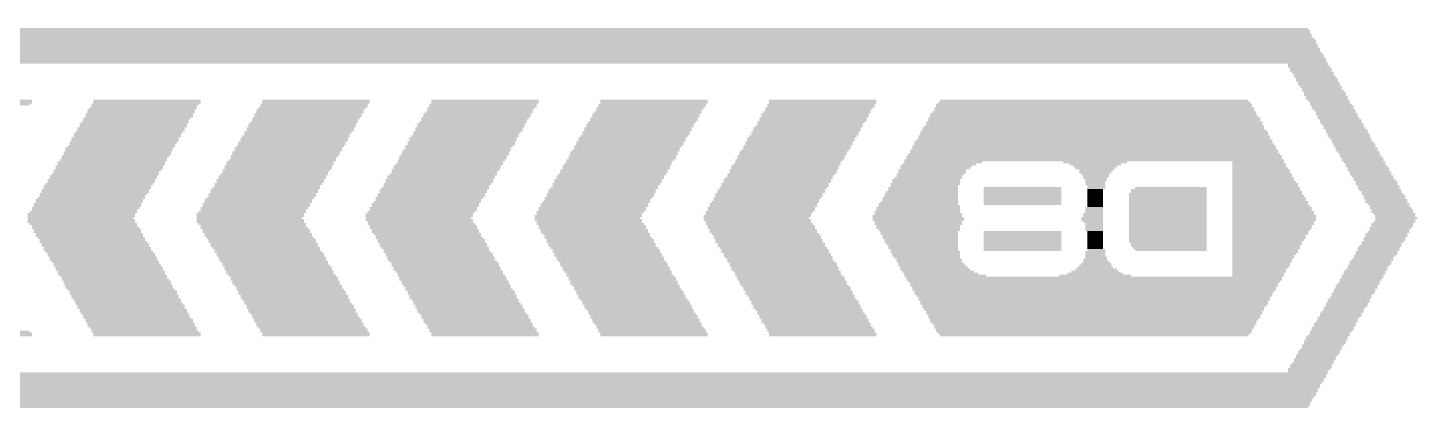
# Model space of a CAD drawing. Extents: x -51 to 50, y -27 to 29.
# Drawn here: x 3.06 to 17.85, y -26.05 to -22 of the extents above; entities that cross this region are included whole.
import ezdxf

# ---------------------------------------------------------------- set-up
doc = ezdxf.new("R2010")
doc.units = 0
doc.layers.add('201', color=6, linetype='CONTINUOUS')

# ---------------------------------------------------------------- blocks, each defined once
blk = doc.blocks.new('RECT')
blk.add_solid([(-0.5, -0.5), (0.5, -0.5), (-0.5, 0.5), (0.5, 0.5)])

msp = doc.modelspace()

# ---------------------------------------------------------------- block references
at = {"layer": '201', "rotation": 180}
for p, xscale, yscale in [((0.0102, -22.0557), 33.401, 0.0211), ((0.0102, -22.0133), 33.3604, 0.0211), ((0.0203, -22.0345), 33.3807, 0.0213), ((0.0102, -22.1615), 33.528, 0.0213), ((0.0203, -22.1827), 33.5483, 0.0211), ((0.0203, -22.1403), 33.5077, 0.0211), ((0.0102, -22.1192), 33.4874, 0.0211), ((0.0102, -22.0768), 33.4416, 0.0211), ((0.0102, -22.098), 33.4416, 0.0213), ((0.0102, -22.3308), 33.7414, 0.0211), ((0.0102, -22.3097), 33.6956, 0.0211), ((0.0203, -22.2885), 33.6753, 0.0213), ((0.0102, -22.2673), 33.655, 0.0211), ((0.0102, -22.225), 33.6144, 0.0213), ((0.0102, -22.2462), 33.6144, 0.0211), ((0.0102, -22.2038), 33.5686, 0.0211), ((0.0102, -22.3732), 33.782, 0.0211), ((0.0102, -22.352), 33.7414, 0.0213), ((16.6891, -22.3943), 0.4242, 0.0211), ((16.7005, -22.4155), 0.447, 0.0213), ((16.7221, -22.4367), 0.4445, 0.0211), ((16.7221, -22.4578), 0.4445, 0.0211), ((16.7424, -22.479), 0.4445, 0.0213), ((16.7627, -22.5213), 0.4445, 0.0211), ((16.7526, -22.5002), 0.4242, 0.0211), ((16.7856, -22.5425), 0.4445, 0.0213), ((16.7856, -22.5637), 0.4445, 0.0211), ((16.8059, -22.5848), 0.4445, 0.0211), ((16.8059, -22.606), 0.4445, 0.0213), ((16.8262, -22.6272), 0.4445, 0.0211), ((2.5298, -22.7753), 1.143, 0.0211), ((4.3282, -22.7753), 1.143, 0.0211), ((6.1265, -22.7753), 1.143, 0.0211), ((7.9273, -22.7753), 1.143, 0.0211), ((9.7257, -22.7753), 1.143, 0.0211), ((11.524, -22.7753), 1.143, 0.0211), ((14.4145, -22.7753), 3.2817, 0.0211), ((16.8377, -22.6483), 0.4216, 0.0211), ((16.8491, -22.6695), 0.4445, 0.0213), ((16.8694, -22.6907), 0.4445, 0.0211), ((16.8694, -22.7118), 0.4445, 0.0211), ((16.8897, -22.733), 0.4445, 0.0213), ((16.8897, -22.7542), 0.4445, 0.0211), ((16.9126, -22.7753), 0.4445, 0.0211), ((2.507, -22.8177), 1.143, 0.0211), ((2.5298, -22.7965), 1.143, 0.0213), ((4.2443, -22.9235), 1.143, 0.0213), ((4.2647, -22.8812), 1.143, 0.0211), ((4.2647, -22.9023), 1.143, 0.0211), ((4.285, -22.86), 1.143, 0.0213), ((4.3078, -22.8177), 1.143, 0.0211), ((4.2964, -22.8388), 1.1201, 0.0211), ((4.3282, -22.7965), 1.143, 0.0213), ((6.0427, -22.9235), 1.143, 0.0213), ((6.063, -22.8812), 1.143, 0.0211), ((6.063, -22.9023), 1.143, 0.0211), ((6.0858, -22.86), 1.143, 0.0213), ((6.1062, -22.8177), 1.143, 0.0211), ((6.1062, -22.8388), 1.143, 0.0211), ((6.1265, -22.7965), 1.143, 0.0213), ((7.841, -22.9235), 1.143, 0.0213), ((7.8638, -22.9023), 1.143, 0.0211), ((7.874, -22.8812), 1.1227, 0.0211), ((7.8842, -22.86), 1.143, 0.0213), ((7.9045, -22.8177), 1.143, 0.0211), ((7.9045, -22.8388), 1.143, 0.0211), ((7.9273, -22.7965), 1.143, 0.0213), ((9.6418, -22.9235), 1.143, 0.0213), ((9.6622, -22.9023), 1.143, 0.0211), ((9.6723, -22.8812), 1.1227, 0.0211), ((9.6825, -22.86), 1.143, 0.0213), ((9.7053, -22.8177), 1.143, 0.0211), ((9.7053, -22.8388), 1.143, 0.0211), ((9.7257, -22.7965), 1.143, 0.0213), ((11.4402, -22.9235), 1.143, 0.0213), ((11.4605, -22.9023), 1.143, 0.0211), ((11.4833, -22.86), 1.143, 0.0213), ((11.4719, -22.8812), 1.1201, 0.0211), ((11.5037, -22.8177), 1.143, 0.0211), ((11.5037, -22.8388), 1.143, 0.0211), ((11.524, -22.7965), 1.143, 0.0213), ((14.4031, -22.9235), 3.4722, 0.0213), ((14.4145, -22.9023), 3.4493, 0.0211), ((14.4145, -22.86), 3.4087, 0.0213), ((14.4145, -22.8812), 3.4087, 0.0211), ((14.4132, -22.8177), 3.3655, 0.0211), ((14.4132, -22.8388), 3.3655, 0.0211), ((14.4145, -22.7965), 3.3223, 0.0213), ((16.9228, -22.7965), 0.4242, 0.0213), ((16.9329, -22.8177), 0.4445, 0.0211), ((16.9545, -22.8388), 0.447, 0.0211), ((16.9545, -22.86), 0.447, 0.0213), ((16.9761, -22.8812), 0.4445, 0.0211), ((16.9863, -22.9023), 0.4242, 0.0211), ((16.9964, -22.9235), 0.4445, 0.0213), ((4.158, -23.0717), 1.143, 0.0211), ((4.1808, -23.0293), 1.143, 0.0211), ((4.1808, -23.0505), 1.143, 0.0213), ((4.2012, -23.0082), 1.143, 0.0211), ((4.2113, -22.987), 1.1227, 0.0213), ((4.2215, -22.9658), 1.143, 0.0211), ((4.2443, -22.9447), 1.143, 0.0211), ((5.9588, -23.0717), 1.143, 0.0211), ((5.9792, -23.0293), 1.143, 0.0211), ((5.9792, -23.0505), 1.143, 0.0213), ((5.9995, -23.0082), 1.143, 0.0211), ((6.0223, -22.9658), 1.143, 0.0211), ((6.0109, -22.987), 1.1201, 0.0213), ((6.0427, -22.9447), 1.143, 0.0211), ((7.7572, -23.0717), 1.143, 0.0211), ((7.7775, -23.0293), 1.143, 0.0211), ((7.7775, -23.0505), 1.143, 0.0213), ((7.8003, -23.0082), 1.143, 0.0211), ((7.8207, -22.9658), 1.143, 0.0211), ((7.8105, -22.987), 1.1227, 0.0213), ((7.841, -22.9447), 1.143, 0.0211), ((9.5555, -23.0717), 1.143, 0.0211), ((9.5783, -23.0293), 1.143, 0.0211), ((9.5783, -23.0505), 1.143, 0.0213), ((9.5987, -23.0082), 1.143, 0.0211), ((9.619, -22.9658), 1.143, 0.0211), ((9.619, -22.987), 1.143, 0.0213), ((9.6418, -22.9447), 1.143, 0.0211), ((11.3563, -23.0717), 1.143, 0.0211), ((11.3767, -23.0505), 1.143, 0.0213), ((11.397, -23.0082), 1.143, 0.0211), ((11.3868, -23.0293), 1.1227, 0.0211), ((11.4198, -22.9658), 1.143, 0.0211), ((11.4198, -22.987), 1.143, 0.0213), ((11.4402, -22.9447), 1.143, 0.0211), ((14.4031, -23.0717), 3.6398, 0.0211), ((14.4132, -23.0505), 3.6195, 0.0213), ((14.4145, -23.0082), 3.5763, 0.0211), ((14.4145, -23.0293), 3.5763, 0.0211), ((14.4145, -22.9658), 3.5357, 0.0211), ((14.4145, -22.987), 3.5357, 0.0213), ((14.4132, -22.9447), 3.4925, 0.0211), ((17.0066, -22.9447), 0.4242, 0.0211), ((17.0167, -22.9658), 0.4445, 0.0211), ((17.0396, -22.987), 0.4445, 0.0213), ((17.0396, -23.0082), 0.4445, 0.0211), ((17.0599, -23.0293), 0.4445, 0.0211), ((17.0701, -23.0505), 0.4242, 0.0213), ((17.0802, -23.0717), 0.4445, 0.0211), ((4.0742, -23.2198), 1.143, 0.0211), ((4.0945, -23.1775), 1.143, 0.0213), ((4.0945, -23.1987), 1.143, 0.0211), ((4.1173, -23.1352), 1.143, 0.0211), ((4.1173, -23.1563), 1.143, 0.0211), ((4.1377, -23.114), 1.143, 0.0213), ((4.158, -23.0928), 1.143, 0.0211), ((5.8725, -23.2198), 1.143, 0.0211), ((5.8953, -23.1775), 1.143, 0.0213), ((5.8953, -23.1987), 1.143, 0.0211), ((5.9157, -23.1563), 1.143, 0.0211), ((5.9258, -23.1352), 1.1227, 0.0211), ((5.936, -23.114), 1.143, 0.0213), ((5.9588, -23.0928), 1.143, 0.0211), ((7.6733, -23.2198), 1.143, 0.0211), ((7.6937, -23.1775), 1.143, 0.0213), ((7.6937, -23.1987), 1.143, 0.0211), ((7.714, -23.1563), 1.143, 0.0211), ((7.7368, -23.114), 1.143, 0.0213), ((7.7254, -23.1352), 1.1201, 0.0211), ((7.7572, -23.0928), 1.143, 0.0211), ((9.4717, -23.2198), 1.143, 0.0211), ((9.492, -23.1775), 1.143, 0.0213), ((9.492, -23.1987), 1.143, 0.0211), ((9.5148, -23.1563), 1.143, 0.0211), ((9.5352, -23.114), 1.143, 0.0213), ((9.5352, -23.1352), 1.143, 0.0211), ((9.5555, -23.0928), 1.143, 0.0211), ((11.27, -23.2198), 1.143, 0.0211), ((11.2928, -23.1775), 1.143, 0.0213), ((11.2928, -23.1987), 1.143, 0.0211), ((11.3132, -23.1563), 1.143, 0.0211), ((11.3335, -23.114), 1.143, 0.0213), ((11.3335, -23.1352), 1.143, 0.0211), ((11.3563, -23.0928), 1.143, 0.0211), ((14.4043, -23.2198), 3.81, 0.0211), ((14.4145, -23.1987), 3.7897, 0.0211), ((14.4132, -23.1563), 3.7465, 0.0211), ((14.4132, -23.1775), 3.7465, 0.0213), ((14.4145, -23.114), 3.7033, 0.0213), ((14.4145, -23.1352), 3.7033, 0.0211), ((14.4145, -23.0928), 3.6627, 0.0211), ((17.1031, -23.0928), 0.4445, 0.0211), ((17.1031, -23.114), 0.4445, 0.0213), ((17.1234, -23.1352), 0.4445, 0.0211), ((17.1234, -23.1563), 0.4445, 0.0211), ((17.145, -23.1775), 0.442, 0.0213), ((17.1552, -23.1987), 0.4216, 0.0211), ((17.1666, -23.2198), 0.4445, 0.0211), ((3.9903, -23.368), 1.143, 0.0213), ((4.0107, -23.3257), 1.143, 0.0211), ((4.0107, -23.3468), 1.143, 0.0211), ((4.031, -23.2833), 1.143, 0.0211), ((4.031, -23.3045), 1.143, 0.0213), ((4.0538, -23.2622), 1.143, 0.0211), ((4.064, -23.241), 1.1227, 0.0213), ((5.7887, -23.368), 1.143, 0.0213), ((5.809, -23.3257), 1.143, 0.0211), ((5.809, -23.3468), 1.143, 0.0211), ((5.8318, -23.2833), 1.143, 0.0211), ((5.8318, -23.3045), 1.143, 0.0213), ((5.8522, -23.2622), 1.143, 0.0211), ((5.8725, -23.241), 1.143, 0.0213), ((7.587, -23.368), 1.143, 0.0213), ((7.6098, -23.3257), 1.143, 0.0211), ((7.6098, -23.3468), 1.143, 0.0211), ((7.6302, -23.3045), 1.143, 0.0213), ((7.6403, -23.2833), 1.1227, 0.0211), ((7.6505, -23.2622), 1.143, 0.0211), ((7.6733, -23.241), 1.143, 0.0213), ((9.3878, -23.368), 1.143, 0.0213), ((9.4082, -23.3257), 1.143, 0.0211), ((9.4082, -23.3468), 1.143, 0.0211), ((9.4285, -23.3045), 1.143, 0.0213), ((9.4513, -23.2622), 1.143, 0.0211), ((9.4399, -23.2833), 1.1201, 0.0211), ((9.4717, -23.241), 1.143, 0.0213), ((11.1862, -23.368), 1.143, 0.0213), ((11.2065, -23.3257), 1.143, 0.0211), ((11.2065, -23.3468), 1.143, 0.0211), ((11.2293, -23.3045), 1.143, 0.0213), ((11.2497, -23.2622), 1.143, 0.0211), ((11.2497, -23.2833), 1.143, 0.0211), ((11.27, -23.241), 1.143, 0.0213), ((14.4132, -23.368), 4.0005, 0.0213), ((14.4145, -23.3468), 3.9573, 0.0211), ((14.4145, -23.3045), 3.9167, 0.0213), ((14.4145, -23.3257), 3.9167, 0.0211), ((14.4132, -23.2622), 3.8735, 0.0211), ((14.4132, -23.2833), 3.8735, 0.0211), ((14.4145, -23.241), 3.8303, 0.0213), ((17.1869, -23.241), 0.4445, 0.0213), ((17.1869, -23.2622), 0.4445, 0.0211), ((17.2085, -23.2833), 0.447, 0.0211), ((17.2085, -23.3045), 0.447, 0.0213), ((17.2301, -23.3257), 0.4445, 0.0211), ((17.2402, -23.3468), 0.4242, 0.0211), ((17.2504, -23.368), 0.4445, 0.0213), ((3.904, -23.5162), 1.143, 0.0211), ((3.9268, -23.4738), 1.143, 0.0211), ((3.9268, -23.495), 1.143, 0.0213), ((3.9472, -23.4315), 1.143, 0.0213), ((3.9472, -23.4527), 1.143, 0.0211), ((3.9675, -23.4103), 1.143, 0.0211), ((3.9789, -23.3892), 1.1201, 0.0211), ((5.7048, -23.5162), 1.143, 0.0211), ((5.7252, -23.4738), 1.143, 0.0211), ((5.7252, -23.495), 1.143, 0.0213), ((5.7455, -23.4315), 1.143, 0.0213), ((5.7455, -23.4527), 1.143, 0.0211), ((5.7683, -23.4103), 1.143, 0.0211), ((5.7785, -23.3892), 1.1227, 0.0211), ((7.5032, -23.5162), 1.143, 0.0211), ((7.5235, -23.4738), 1.143, 0.0211), ((7.5235, -23.495), 1.143, 0.0213), ((7.5463, -23.4527), 1.143, 0.0211), ((7.5565, -23.4315), 1.1227, 0.0213), ((7.5667, -23.4103), 1.143, 0.0211), ((7.587, -23.3892), 1.143, 0.0211), ((9.3015, -23.5162), 1.143, 0.0211), ((9.3243, -23.4738), 1.143, 0.0211), ((9.3243, -23.495), 1.143, 0.0213), ((9.3447, -23.4527), 1.143, 0.0211), ((9.3548, -23.4315), 1.1227, 0.0213), ((9.365, -23.4103), 1.143, 0.0211), ((9.3878, -23.3892), 1.143, 0.0211), ((11.1023, -23.5162), 1.143, 0.0211), ((11.1227, -23.4738), 1.143, 0.0211), ((11.1227, -23.495), 1.143, 0.0213), ((11.1443, -23.4527), 1.1405, 0.0211), ((11.1658, -23.4103), 1.143, 0.0211), ((11.1544, -23.4315), 1.1201, 0.0213), ((11.1862, -23.3892), 1.143, 0.0211), ((12.6886, -23.5162), 0.7188, 0.0211), ((12.7203, -23.495), 0.7417, 0.0213), ((12.7305, -23.4738), 0.762, 0.0211), ((12.7635, -23.4527), 0.7823, 0.0211), ((14.4145, -23.4103), 4.0437, 0.0211), ((12.8054, -23.4315), 0.8255, 0.0213), ((14.4132, -23.3892), 4.0005, 0.0211), ((14.4247, -23.4315), 0.6756, 0.0213), ((14.4247, -23.4527), 0.5486, 0.0211), ((14.4247, -23.4738), 0.4674, 0.0211), ((14.4247, -23.495), 0.4216, 0.0213), ((14.4348, -23.5162), 0.3607, 0.0211), ((16.1709, -23.4527), 0.5715, 0.0211), ((16.1709, -23.4738), 0.5715, 0.0211), ((16.1925, -23.5162), 0.6147, 0.0211), ((16.1608, -23.4315), 0.5512, 0.0213), ((16.1811, -23.495), 0.5918, 0.0213), ((17.2707, -23.3892), 0.4445, 0.0211), ((17.2707, -23.4103), 0.4445, 0.0211), ((17.2936, -23.4315), 0.4445, 0.0213), ((17.3038, -23.4527), 0.4242, 0.0211), ((17.3139, -23.4738), 0.4445, 0.0211), ((17.3342, -23.495), 0.4445, 0.0213), ((17.3342, -23.5162), 0.4445, 0.0211), ((3.8202, -23.6643), 1.143, 0.0211), ((3.8405, -23.622), 1.143, 0.0213), ((3.8405, -23.6432), 1.143, 0.0211), ((3.8633, -23.5797), 1.143, 0.0211), ((3.8633, -23.6008), 1.143, 0.0211), ((3.8837, -23.5585), 1.143, 0.0213), ((3.8938, -23.5373), 1.1227, 0.0211), ((5.6185, -23.6643), 1.143, 0.0211), ((5.6413, -23.622), 1.143, 0.0213), ((5.6413, -23.6432), 1.143, 0.0211), ((5.6617, -23.5797), 1.143, 0.0211), ((5.6617, -23.6008), 1.143, 0.0211), ((5.682, -23.5585), 1.143, 0.0213), ((5.6934, -23.5373), 1.1201, 0.0211), ((7.4193, -23.6643), 1.143, 0.0211), ((7.4397, -23.622), 1.143, 0.0213), ((7.4397, -23.6432), 1.143, 0.0211), ((7.46, -23.5797), 1.143, 0.0211), ((7.46, -23.6008), 1.143, 0.0211), ((7.4828, -23.5585), 1.143, 0.0213), ((7.493, -23.5373), 1.1227, 0.0211), ((9.2177, -23.6643), 1.143, 0.0211), ((9.238, -23.622), 1.143, 0.0213), ((9.238, -23.6432), 1.143, 0.0211), ((9.2608, -23.5797), 1.143, 0.0211), ((9.2608, -23.6008), 1.143, 0.0211), ((9.2812, -23.5585), 1.143, 0.0213), ((9.3015, -23.5373), 1.143, 0.0211), ((11.016, -23.6643), 1.143, 0.0211), ((11.0388, -23.622), 1.143, 0.0213), ((11.0388, -23.6432), 1.143, 0.0211), ((11.0592, -23.6008), 1.143, 0.0211), ((11.0795, -23.5585), 1.143, 0.0213), ((11.0693, -23.5797), 1.1227, 0.0211), ((11.1023, -23.5373), 1.143, 0.0211), ((12.6149, -23.6643), 0.7391, 0.0211), ((12.6251, -23.622), 0.7188, 0.0213), ((12.6251, -23.6432), 0.7188, 0.0211), ((12.6467, -23.6008), 0.7214, 0.0211), ((12.6581, -23.5797), 0.6985, 0.0211), ((12.6683, -23.5585), 0.7188, 0.0213), ((12.6886, -23.5373), 0.7188, 0.0211), ((14.4247, -23.5373), 0.3404, 0.0211), ((14.4247, -23.5585), 0.2946, 0.0213), ((14.4348, -23.5797), 0.2743, 0.0211), ((14.4247, -23.6008), 0.254, 0.0211), ((14.4348, -23.622), 0.2337, 0.0213), ((14.4247, -23.6432), 0.2134, 0.0211), ((14.4247, -23.6643), 0.2134, 0.0211), ((16.1925, -23.5373), 0.6147, 0.0211), ((16.2027, -23.5585), 0.635, 0.0213), ((16.2027, -23.5797), 0.635, 0.0211), ((16.2128, -23.6008), 0.6553, 0.0211), ((16.2128, -23.622), 0.6553, 0.0213), ((16.2243, -23.6432), 0.6782, 0.0211), ((16.2344, -23.6643), 0.6985, 0.0211), ((17.3571, -23.5373), 0.4445, 0.0211), ((17.3571, -23.5585), 0.4445, 0.0213), ((17.3774, -23.5797), 0.4445, 0.0211), ((17.3888, -23.6008), 0.4216, 0.0211), ((17.399, -23.622), 0.442, 0.0213), ((17.4206, -23.6432), 0.4445, 0.0211), ((17.4206, -23.6643), 0.4445, 0.0211), ((3.7363, -23.8125), 1.143, 0.0213), ((3.7567, -23.7702), 1.143, 0.0211), ((3.7465, -23.7913), 1.1227, 0.0211), ((3.777, -23.7278), 1.143, 0.0211), ((3.777, -23.749), 1.143, 0.0213), ((3.7998, -23.6855), 1.143, 0.0213), ((3.7998, -23.7067), 1.143, 0.0211), ((5.5347, -23.8125), 1.143, 0.0213), ((5.555, -23.7702), 1.143, 0.0211), ((5.555, -23.7913), 1.143, 0.0211), ((5.5778, -23.7278), 1.143, 0.0211), ((5.5778, -23.749), 1.143, 0.0213), ((5.5982, -23.7067), 1.143, 0.0211), ((5.6083, -23.6855), 1.1227, 0.0213), ((7.333, -23.8125), 1.143, 0.0213), ((7.3558, -23.7702), 1.143, 0.0211), ((7.3558, -23.7913), 1.143, 0.0211), ((7.3762, -23.7278), 1.143, 0.0211), ((7.3762, -23.749), 1.143, 0.0213), ((7.3965, -23.7067), 1.143, 0.0211), ((7.4079, -23.6855), 1.1201, 0.0213), ((9.1338, -23.8125), 1.143, 0.0213), ((9.1542, -23.7702), 1.143, 0.0211), ((9.1542, -23.7913), 1.143, 0.0211), ((9.1745, -23.7278), 1.143, 0.0211), ((9.1745, -23.749), 1.143, 0.0213), ((9.1973, -23.7067), 1.143, 0.0211), ((9.2075, -23.6855), 1.1227, 0.0213), ((10.9322, -23.8125), 1.143, 0.0213), ((10.9525, -23.7702), 1.143, 0.0211), ((10.9525, -23.7913), 1.143, 0.0211), ((10.9753, -23.7278), 1.143, 0.0211), ((10.9753, -23.749), 1.143, 0.0213), ((10.9957, -23.7067), 1.143, 0.0211), ((11.016, -23.6855), 1.143, 0.0213), ((12.5628, -23.8125), 0.8026, 0.0213), ((12.573, -23.7702), 0.7823, 0.0211), ((12.573, -23.7913), 0.7823, 0.0211), ((12.5832, -23.749), 0.762, 0.0213), ((12.5933, -23.7067), 0.7417, 0.0211), ((12.5933, -23.7278), 0.7417, 0.0211), ((12.6048, -23.6855), 0.7188, 0.0213), ((13.6512, -23.7067), 0.8255, 0.0211), ((13.6512, -23.7278), 0.8255, 0.0211), ((13.6512, -23.749), 0.8255, 0.0213), ((13.6512, -23.7702), 0.8255, 0.0211), ((13.6512, -23.7913), 0.8255, 0.0211), ((13.6512, -23.8125), 0.8255, 0.0213), ((14.4361, -23.6855), 0.1905, 0.0213), ((14.4361, -23.7067), 0.1905, 0.0211), ((14.4247, -23.7278), 0.1676, 0.0211), ((14.4247, -23.749), 0.1676, 0.0213), ((14.4247, -23.7702), 0.1676, 0.0211), ((14.4247, -23.7913), 0.1676, 0.0211), ((14.4247, -23.8125), 0.1676, 0.0213), ((15.1981, -23.7702), 0.8255, 0.0211), ((15.1981, -23.7913), 0.8255, 0.0211), ((15.1981, -23.8125), 0.8255, 0.0213), ((15.2083, -23.7278), 0.8052, 0.0211), ((15.2083, -23.749), 0.8052, 0.0213), ((15.2298, -23.7067), 0.762, 0.0211), ((16.256, -23.749), 0.7417, 0.0213), ((16.256, -23.7702), 0.7417, 0.0211), ((16.2763, -23.8125), 0.7823, 0.0213), ((16.2344, -23.6855), 0.6985, 0.0213), ((16.2446, -23.7067), 0.7188, 0.0211), ((16.2446, -23.7278), 0.7188, 0.0211), ((16.2662, -23.7913), 0.762, 0.0211), ((17.4409, -23.6855), 0.4445, 0.0213), ((17.4409, -23.7067), 0.4445, 0.0211), ((17.4612, -23.7278), 0.4445, 0.0211), ((17.4727, -23.749), 0.4216, 0.0213), ((17.4841, -23.7702), 0.4445, 0.0211), ((17.5044, -23.7913), 0.4445, 0.0211), ((17.5044, -23.8125), 0.4445, 0.0213), ((3.65, -23.9607), 1.143, 0.0211), ((3.6728, -23.9183), 1.143, 0.0211), ((3.6614, -23.9395), 1.1201, 0.0213), ((3.6932, -23.876), 1.143, 0.0213), ((3.6932, -23.8972), 1.143, 0.0211), ((3.7135, -23.8337), 1.143, 0.0211), ((3.7135, -23.8548), 1.143, 0.0211), ((5.4508, -23.9607), 1.143, 0.0211), ((5.4712, -23.9183), 1.143, 0.0211), ((5.461, -23.9395), 1.1227, 0.0213), ((5.4915, -23.876), 1.143, 0.0213), ((5.4915, -23.8972), 1.143, 0.0211), ((5.5143, -23.8337), 1.143, 0.0211), ((5.5143, -23.8548), 1.143, 0.0211), ((7.2492, -23.9607), 1.143, 0.0211), ((7.2695, -23.9183), 1.143, 0.0211), ((7.2695, -23.9395), 1.143, 0.0213), ((7.2923, -23.876), 1.143, 0.0213), ((7.2923, -23.8972), 1.143, 0.0211), ((7.3127, -23.8548), 1.143, 0.0211), ((7.3228, -23.8337), 1.1227, 0.0211), ((9.0475, -23.9607), 1.143, 0.0211), ((9.0703, -23.9183), 1.143, 0.0211), ((9.0703, -23.9395), 1.143, 0.0213), ((9.0907, -23.876), 1.143, 0.0213), ((9.0907, -23.8972), 1.143, 0.0211), ((9.111, -23.8548), 1.143, 0.0211), ((9.1224, -23.8337), 1.1201, 0.0211), ((10.8483, -23.9607), 1.143, 0.0211), ((10.8687, -23.9183), 1.143, 0.0211), ((10.8687, -23.9395), 1.143, 0.0213), ((10.889, -23.876), 1.143, 0.0213), ((10.889, -23.8972), 1.143, 0.0211), ((10.9118, -23.8548), 1.143, 0.0211), ((10.922, -23.8337), 1.1227, 0.0211), ((12.5298, -23.9607), 0.9093, 0.0211), ((12.54, -23.9183), 0.889, 0.0211), ((12.54, -23.9395), 0.889, 0.0213), ((12.5412, -23.876), 0.8458, 0.0213), ((12.5514, -23.8972), 0.8661, 0.0211), ((12.5514, -23.8548), 0.8255, 0.0211), ((12.5628, -23.8337), 0.8026, 0.0211), ((13.6512, -23.8337), 0.8255, 0.0211), ((13.6512, -23.8548), 0.8255, 0.0211), ((13.6512, -23.876), 0.8255, 0.0213), ((14.4132, -23.9183), 0.1905, 0.0211), ((14.4132, -23.9395), 0.1905, 0.0213), ((14.4132, -23.9607), 0.1905, 0.0211), ((14.4247, -23.8337), 0.1676, 0.0211), ((14.4247, -23.8548), 0.1676, 0.0211), ((14.4247, -23.876), 0.1676, 0.0213), ((14.4247, -23.8972), 0.1676, 0.0211), ((15.1981, -23.8337), 0.8255, 0.0211), ((15.1981, -23.8548), 0.8255, 0.0211), ((15.1981, -23.876), 0.8255, 0.0213), ((15.1981, -23.8972), 0.8255, 0.0211), ((15.1981, -23.9183), 0.8255, 0.0211), ((15.1981, -23.9395), 0.8255, 0.0213), ((15.1981, -23.9607), 0.8255, 0.0211), ((16.2763, -23.8337), 0.7823, 0.0211), ((16.2877, -23.8548), 0.8052, 0.0211), ((16.2877, -23.876), 0.8052, 0.0213), ((16.2979, -23.8972), 0.8255, 0.0211), ((16.3081, -23.9183), 0.8458, 0.0211), ((16.3081, -23.9395), 0.8458, 0.0213), ((16.3195, -23.9607), 0.8687, 0.0211), ((17.5247, -23.8337), 0.4445, 0.0211), ((17.5247, -23.8548), 0.4445, 0.0211), ((17.5476, -23.876), 0.4445, 0.0213), ((17.5578, -23.8972), 0.4242, 0.0211), ((17.5679, -23.9183), 0.4445, 0.0211), ((17.5882, -23.9395), 0.4445, 0.0213), ((17.5882, -23.9607), 0.4445, 0.0211), ((3.6195, -24.0242), 1.1227, 0.0211), ((3.6297, -23.9818), 1.143, 0.0211), ((3.6297, -24.003), 1.143, 0.0213), ((3.6297, -24.0453), 1.143, 0.0211), ((3.6297, -24.0665), 1.143, 0.0213), ((3.65, -24.0877), 1.143, 0.0211), ((3.6614, -24.1088), 1.1201, 0.0211), ((5.4178, -24.0242), 1.1227, 0.0211), ((5.428, -23.9818), 1.143, 0.0211), ((5.428, -24.003), 1.143, 0.0213), ((5.428, -24.0453), 1.143, 0.0211), ((5.428, -24.0665), 1.143, 0.0213), ((5.4508, -24.0877), 1.143, 0.0211), ((5.461, -24.1088), 1.1227, 0.0211), ((7.2288, -23.9818), 1.143, 0.0211), ((7.2288, -24.003), 1.143, 0.0213), ((7.2174, -24.0242), 1.1201, 0.0211), ((7.2288, -24.0453), 1.143, 0.0211), ((7.239, -24.0665), 1.1227, 0.0213), ((7.2492, -24.0877), 1.143, 0.0211), ((7.2695, -24.1088), 1.143, 0.0211), ((9.017, -24.0242), 1.1227, 0.0211), ((9.0272, -24.003), 1.143, 0.0213), ((9.0272, -24.0453), 1.143, 0.0211), ((9.0373, -23.9818), 1.1227, 0.0211), ((9.0373, -24.0665), 1.1227, 0.0213), ((9.0475, -24.0877), 1.143, 0.0211), ((9.0703, -24.1088), 1.143, 0.0211), ((10.8153, -24.0242), 1.1227, 0.0211), ((10.8255, -24.003), 1.143, 0.0213), ((10.8255, -24.0453), 1.143, 0.0211), ((10.8369, -23.9818), 1.1201, 0.0211), ((10.8369, -24.0665), 1.1201, 0.0213), ((10.8483, -24.0877), 1.143, 0.0211), ((10.8687, -24.1088), 1.143, 0.0211), ((12.5412, -24.0242), 0.9728, 0.0211), ((12.5412, -24.0453), 0.9728, 0.0211), ((12.5311, -24.003), 0.9525, 0.0213), ((12.5412, -23.9818), 0.9322, 0.0211), ((12.5412, -24.0665), 0.9322, 0.0213), ((12.5412, -24.0877), 0.9322, 0.0211), ((12.54, -24.1088), 0.889, 0.0211), ((14.3929, -24.0242), 0.2311, 0.0211), ((14.3929, -24.0453), 0.2311, 0.0211), ((14.4031, -23.9818), 0.2108, 0.0211), ((14.4031, -24.003), 0.2108, 0.0213), ((14.4031, -24.0665), 0.2108, 0.0213), ((14.4132, -24.0877), 0.1905, 0.0211), ((14.4132, -24.1088), 0.1905, 0.0211), ((15.1981, -23.9818), 0.8255, 0.0211), ((15.1981, -24.003), 0.8255, 0.0213), ((15.1981, -24.0242), 0.8255, 0.0211), ((15.1981, -24.0453), 0.8255, 0.0211), ((15.1981, -24.0665), 0.8255, 0.0213), ((15.1981, -24.0877), 0.8255, 0.0211), ((15.1981, -24.1088), 0.8255, 0.0211), ((16.3195, -23.9818), 0.8687, 0.0211), ((16.3297, -24.003), 0.889, 0.0213), ((16.3297, -24.0242), 0.889, 0.0211), ((16.3297, -24.0453), 0.889, 0.0211), ((16.3195, -24.0665), 0.8687, 0.0213), ((16.3195, -24.0877), 0.8687, 0.0211), ((16.3081, -24.1088), 0.8458, 0.0211), ((17.5882, -24.0877), 0.4445, 0.0211), ((17.5882, -24.1088), 0.4445, 0.0211), ((17.6111, -23.9818), 0.4445, 0.0211), ((17.6111, -24.0665), 0.4445, 0.0213), ((17.6212, -24.003), 0.4242, 0.0213), ((17.6212, -24.0453), 0.4242, 0.0211), ((17.6314, -24.0242), 0.4445, 0.0211), ((3.6728, -24.13), 1.143, 0.0213), ((3.6932, -24.1512), 1.143, 0.0211), ((3.6932, -24.1723), 1.143, 0.0211), ((3.7135, -24.1935), 1.143, 0.0213), ((3.7135, -24.2147), 1.143, 0.0211), ((3.7363, -24.2358), 1.143, 0.0211), ((3.7465, -24.257), 1.1227, 0.0213), ((5.4712, -24.13), 1.143, 0.0213), ((5.4915, -24.1512), 1.143, 0.0211), ((5.4915, -24.1723), 1.143, 0.0211), ((5.5143, -24.1935), 1.143, 0.0213), ((5.5143, -24.2147), 1.143, 0.0211), ((5.5347, -24.2358), 1.143, 0.0211), ((5.555, -24.257), 1.143, 0.0213), ((7.2695, -24.13), 1.143, 0.0213), ((7.2923, -24.1512), 1.143, 0.0211), ((7.2923, -24.1723), 1.143, 0.0211), ((7.3127, -24.1935), 1.143, 0.0213), ((7.3228, -24.2147), 1.1227, 0.0211), ((7.333, -24.2358), 1.143, 0.0211), ((7.3558, -24.257), 1.143, 0.0213), ((9.0703, -24.13), 1.143, 0.0213), ((9.0907, -24.1512), 1.143, 0.0211), ((9.0907, -24.1723), 1.143, 0.0211), ((9.111, -24.1935), 1.143, 0.0213), ((9.1338, -24.2358), 1.143, 0.0211), ((9.1224, -24.2147), 1.1201, 0.0211), ((9.1542, -24.257), 1.143, 0.0213), ((10.8687, -24.13), 1.143, 0.0213), ((10.889, -24.1512), 1.143, 0.0211), ((10.889, -24.1723), 1.143, 0.0211), ((10.9118, -24.1935), 1.143, 0.0213), ((10.9322, -24.2147), 1.143, 0.0211), ((10.9322, -24.2358), 1.143, 0.0211), ((10.9525, -24.257), 1.143, 0.0213), ((12.54, -24.13), 0.889, 0.0213), ((12.5514, -24.1512), 0.8661, 0.0211), ((12.5514, -24.1723), 0.8255, 0.0211), ((12.5514, -24.1935), 0.8255, 0.0213), ((12.5628, -24.2147), 0.8026, 0.0211), ((12.5628, -24.2358), 0.8026, 0.0211), ((12.573, -24.257), 0.7823, 0.0213), ((13.6512, -24.1723), 0.8255, 0.0211), ((13.6512, -24.1935), 0.8255, 0.0213), ((13.6512, -24.2147), 0.8255, 0.0211), ((13.6512, -24.2358), 0.8255, 0.0211), ((13.6512, -24.257), 0.8255, 0.0213), ((14.4132, -24.13), 0.1905, 0.0213), ((14.4132, -24.1512), 0.1905, 0.0211), ((14.4247, -24.1723), 0.1676, 0.0211), ((14.4247, -24.1935), 0.1676, 0.0213), ((14.4247, -24.2147), 0.1676, 0.0211), ((14.4247, -24.2358), 0.1676, 0.0211), ((14.4247, -24.257), 0.1676, 0.0213), ((15.1981, -24.13), 0.8255, 0.0213), ((15.1981, -24.1512), 0.8255, 0.0211), ((15.1981, -24.1723), 0.8255, 0.0211), ((15.1981, -24.1935), 0.8255, 0.0213), ((15.1981, -24.2147), 0.8255, 0.0211), ((15.1981, -24.2358), 0.8255, 0.0211), ((15.1981, -24.257), 0.8255, 0.0213), ((16.2979, -24.1512), 0.8255, 0.0211), ((16.2877, -24.1723), 0.8052, 0.0211), ((16.2877, -24.1935), 0.8052, 0.0213), ((16.2763, -24.2147), 0.7823, 0.0211), ((16.2763, -24.2358), 0.7823, 0.0211), ((16.3081, -24.13), 0.8458, 0.0213), ((16.2662, -24.257), 0.762, 0.0213), ((17.5044, -24.2358), 0.4445, 0.0211), ((17.5044, -24.257), 0.4445, 0.0213), ((17.5247, -24.1935), 0.4445, 0.0213), ((17.5247, -24.2147), 0.4445, 0.0211), ((17.5476, -24.1723), 0.4445, 0.0211), ((17.5679, -24.13), 0.4445, 0.0213), ((17.5578, -24.1512), 0.4242, 0.0211), ((3.7567, -24.2782), 1.143, 0.0211), ((3.777, -24.2993), 1.143, 0.0211), ((3.777, -24.3205), 1.143, 0.0213), ((3.7998, -24.3417), 1.143, 0.0211), ((3.7998, -24.3628), 1.143, 0.0211), ((3.8202, -24.384), 1.143, 0.0213), ((3.8405, -24.4052), 1.143, 0.0211), ((5.555, -24.2782), 1.143, 0.0211), ((5.5778, -24.2993), 1.143, 0.0211), ((5.5778, -24.3205), 1.143, 0.0213), ((5.5982, -24.3417), 1.143, 0.0211), ((5.6083, -24.3628), 1.1227, 0.0211), ((5.6185, -24.384), 1.143, 0.0213), ((5.6413, -24.4052), 1.143, 0.0211), ((7.3558, -24.2782), 1.143, 0.0211), ((7.3762, -24.2993), 1.143, 0.0211), ((7.3762, -24.3205), 1.143, 0.0213), ((7.3965, -24.3417), 1.143, 0.0211), ((7.4079, -24.3628), 1.1201, 0.0211), ((7.4193, -24.384), 1.143, 0.0213), ((7.4397, -24.4052), 1.143, 0.0211), ((9.1542, -24.2782), 1.143, 0.0211), ((9.1745, -24.2993), 1.143, 0.0211), ((9.1745, -24.3205), 1.143, 0.0213), ((9.1973, -24.3417), 1.143, 0.0211), ((9.2177, -24.3628), 1.143, 0.0211), ((9.2177, -24.384), 1.143, 0.0213), ((9.238, -24.4052), 1.143, 0.0211), ((10.9525, -24.2782), 1.143, 0.0211), ((10.9753, -24.2993), 1.143, 0.0211), ((10.9753, -24.3205), 1.143, 0.0213), ((10.9957, -24.3417), 1.143, 0.0211), ((11.016, -24.3628), 1.143, 0.0211), ((11.016, -24.384), 1.143, 0.0213), ((11.0388, -24.4052), 1.143, 0.0211), ((12.573, -24.2782), 0.7823, 0.0211), ((12.5832, -24.2993), 0.762, 0.0211), ((12.5933, -24.3205), 0.7417, 0.0213), ((12.5933, -24.3417), 0.7417, 0.0211), ((12.6048, -24.3628), 0.7188, 0.0211), ((12.6149, -24.384), 0.7391, 0.0213), ((12.6251, -24.4052), 0.7188, 0.0211), ((13.6512, -24.2782), 0.8255, 0.0211), ((13.6512, -24.2993), 0.8255, 0.0211), ((13.6512, -24.3205), 0.8255, 0.0213), ((13.6512, -24.3417), 0.8255, 0.0211), ((13.6512, -24.3628), 0.8255, 0.0211), ((14.4247, -24.384), 0.2134, 0.0213), ((14.4247, -24.4052), 0.2134, 0.0211), ((14.4361, -24.3628), 0.1905, 0.0211), ((14.4247, -24.2782), 0.1676, 0.0211), ((14.4247, -24.2993), 0.1676, 0.0211), ((14.4247, -24.3205), 0.1676, 0.0213), ((14.4247, -24.3417), 0.1676, 0.0211), ((15.1981, -24.2782), 0.8255, 0.0211), ((15.2083, -24.2993), 0.8052, 0.0211), ((15.2083, -24.3205), 0.8052, 0.0213), ((15.2184, -24.3417), 0.7849, 0.0211), ((15.2298, -24.3628), 0.762, 0.0211), ((16.256, -24.2782), 0.7417, 0.0211), ((16.256, -24.2993), 0.7417, 0.0211), ((16.2446, -24.3205), 0.7188, 0.0213), ((16.2446, -24.3417), 0.7188, 0.0211), ((16.2344, -24.3628), 0.6985, 0.0211), ((16.2344, -24.384), 0.6985, 0.0213), ((16.2243, -24.4052), 0.6782, 0.0211), ((17.4206, -24.384), 0.4445, 0.0213), ((17.4206, -24.4052), 0.4445, 0.0211), ((17.4409, -24.3417), 0.4445, 0.0211), ((17.4409, -24.3628), 0.4445, 0.0211), ((17.4612, -24.3205), 0.4445, 0.0213), ((17.4841, -24.2782), 0.4445, 0.0211), ((17.4727, -24.2993), 0.4216, 0.0211), ((3.8405, -24.4263), 1.143, 0.0211), ((3.8633, -24.4475), 1.143, 0.0213), ((3.8633, -24.4687), 1.143, 0.0211), ((3.8837, -24.4898), 1.143, 0.0211), ((3.8938, -24.511), 1.1227, 0.0213), ((3.904, -24.5322), 1.143, 0.0211), ((3.9268, -24.5533), 1.143, 0.0211), ((5.6413, -24.4263), 1.143, 0.0211), ((5.6617, -24.4475), 1.143, 0.0213), ((5.6617, -24.4687), 1.143, 0.0211), ((5.682, -24.4898), 1.143, 0.0211), ((5.6934, -24.511), 1.1201, 0.0213), ((5.7048, -24.5322), 1.143, 0.0211), ((5.7252, -24.5533), 1.143, 0.0211), ((7.4397, -24.4263), 1.143, 0.0211), ((7.46, -24.4475), 1.143, 0.0213), ((7.46, -24.4687), 1.143, 0.0211), ((7.4828, -24.4898), 1.143, 0.0211), ((7.5032, -24.511), 1.143, 0.0213), ((7.5032, -24.5322), 1.143, 0.0211), ((7.5235, -24.5533), 1.143, 0.0211), ((9.238, -24.4263), 1.143, 0.0211), ((9.2608, -24.4475), 1.143, 0.0213), ((9.2608, -24.4687), 1.143, 0.0211), ((9.2812, -24.4898), 1.143, 0.0211), ((9.3015, -24.511), 1.143, 0.0213), ((9.3015, -24.5322), 1.143, 0.0211), ((9.3243, -24.5533), 1.143, 0.0211), ((11.0388, -24.4263), 1.143, 0.0211), ((11.0592, -24.4475), 1.143, 0.0213), ((11.0693, -24.4687), 1.1227, 0.0211), ((11.0795, -24.4898), 1.143, 0.0211), ((11.1023, -24.511), 1.143, 0.0213), ((11.1023, -24.5322), 1.143, 0.0211), ((11.1227, -24.5533), 1.143, 0.0211), ((12.6251, -24.4263), 0.7188, 0.0211), ((12.6352, -24.4475), 0.6985, 0.0213), ((12.6581, -24.4687), 0.6985, 0.0211), ((12.6581, -24.4898), 0.6985, 0.0211), ((12.6784, -24.511), 0.6985, 0.0213), ((12.6886, -24.5322), 0.7188, 0.0211), ((12.7102, -24.5533), 0.7214, 0.0211), ((14.4247, -24.5533), 0.381, 0.0211), ((14.4247, -24.5322), 0.3404, 0.0211), ((14.4361, -24.511), 0.3175, 0.0213), ((14.4348, -24.4898), 0.2743, 0.0211), ((14.4247, -24.4687), 0.254, 0.0211), ((14.4348, -24.4475), 0.2337, 0.0213), ((14.4247, -24.4263), 0.2134, 0.0211), ((16.1925, -24.511), 0.6147, 0.0213), ((16.1925, -24.5322), 0.6147, 0.0211), ((16.2128, -24.4263), 0.6553, 0.0211), ((16.2128, -24.4475), 0.6553, 0.0213), ((16.2027, -24.4687), 0.635, 0.0211), ((16.2027, -24.4898), 0.635, 0.0211), ((16.1811, -24.5533), 0.5918, 0.0211), ((17.3342, -24.5322), 0.4445, 0.0211), ((17.3241, -24.5533), 0.4242, 0.0211), ((17.3571, -24.4898), 0.4445, 0.0211), ((17.3571, -24.511), 0.4445, 0.0213), ((17.3774, -24.4687), 0.4445, 0.0211), ((17.399, -24.4263), 0.442, 0.0211), ((17.3888, -24.4475), 0.4216, 0.0213), ((3.9268, -24.5745), 1.143, 0.0213), ((3.9472, -24.5957), 1.143, 0.0211), ((3.9472, -24.6168), 1.143, 0.0211), ((3.9675, -24.638), 1.143, 0.0213), ((3.9789, -24.6592), 1.1201, 0.0211), ((3.9903, -24.6803), 1.143, 0.0211), ((4.0107, -24.7015), 1.143, 0.0213), ((5.7252, -24.5745), 1.143, 0.0213), ((5.7455, -24.5957), 1.143, 0.0211), ((5.7455, -24.6168), 1.143, 0.0211), ((5.7683, -24.638), 1.143, 0.0213), ((5.7887, -24.6592), 1.143, 0.0211), ((5.7887, -24.6803), 1.143, 0.0211), ((5.809, -24.7015), 1.143, 0.0213), ((7.5235, -24.5745), 1.143, 0.0213), ((7.5463, -24.5957), 1.143, 0.0211), ((7.5565, -24.6168), 1.1227, 0.0211), ((7.5667, -24.638), 1.143, 0.0213), ((7.587, -24.6592), 1.143, 0.0211), ((7.587, -24.6803), 1.143, 0.0211), ((7.6098, -24.7015), 1.143, 0.0213), ((9.3243, -24.5745), 1.143, 0.0213), ((9.3447, -24.5957), 1.143, 0.0211), ((9.3548, -24.6168), 1.1227, 0.0211), ((9.365, -24.638), 1.143, 0.0213), ((9.3878, -24.6592), 1.143, 0.0211), ((9.3878, -24.6803), 1.143, 0.0211), ((9.4082, -24.7015), 1.143, 0.0213), ((11.1227, -24.5745), 1.143, 0.0213), ((11.1443, -24.5957), 1.1405, 0.0211), ((11.1658, -24.638), 1.143, 0.0213), ((11.1544, -24.6168), 1.1201, 0.0211), ((11.1862, -24.6592), 1.143, 0.0211), ((11.1862, -24.6803), 1.143, 0.0211), ((11.2065, -24.7015), 1.143, 0.0213), ((12.7203, -24.5745), 0.7417, 0.0213), ((12.7533, -24.5957), 0.762, 0.0211), ((12.7838, -24.6168), 0.7823, 0.0211), ((12.827, -24.638), 0.8687, 0.0213), ((14.4132, -24.6592), 4.0005, 0.0211), ((14.4132, -24.6803), 4.0005, 0.0211), ((14.4145, -24.7015), 3.9573, 0.0213), ((14.4247, -24.638), 0.762, 0.0213), ((14.4247, -24.6168), 0.5944, 0.0211), ((14.4247, -24.5957), 0.508, 0.0211), ((14.4361, -24.5745), 0.4445, 0.0213), ((16.1709, -24.5745), 0.5715, 0.0213), ((16.1709, -24.5957), 0.5715, 0.0211), ((16.1608, -24.6168), 0.5512, 0.0211), ((16.1608, -24.638), 0.5512, 0.0213), ((17.2402, -24.7015), 0.4242, 0.0213), ((17.2504, -24.6803), 0.4445, 0.0211), ((17.2707, -24.638), 0.4445, 0.0213), ((17.2707, -24.6592), 0.4445, 0.0211), ((17.2936, -24.5957), 0.4445, 0.0211), ((17.2936, -24.6168), 0.4445, 0.0211), ((17.3139, -24.5745), 0.4445, 0.0213), ((4.0107, -24.7227), 1.143, 0.0211), ((4.031, -24.7438), 1.143, 0.0211), ((4.031, -24.765), 1.143, 0.0213), ((4.0538, -24.7862), 1.143, 0.0211), ((4.0742, -24.8073), 1.143, 0.0211), ((4.0742, -24.8285), 1.143, 0.0213), ((4.0945, -24.8497), 1.143, 0.0211), ((5.809, -24.7227), 1.143, 0.0211), ((5.8318, -24.7438), 1.143, 0.0211), ((5.842, -24.765), 1.1227, 0.0213), ((5.8522, -24.7862), 1.143, 0.0211), ((5.8725, -24.8073), 1.143, 0.0211), ((5.8725, -24.8285), 1.143, 0.0213), ((5.8953, -24.8497), 1.143, 0.0211), ((7.6098, -24.7227), 1.143, 0.0211), ((7.6302, -24.7438), 1.143, 0.0211), ((7.6403, -24.765), 1.1227, 0.0213), ((7.6505, -24.7862), 1.143, 0.0211), ((7.6733, -24.8073), 1.143, 0.0211), ((7.6733, -24.8285), 1.143, 0.0213), ((7.6937, -24.8497), 1.143, 0.0211), ((9.4082, -24.7227), 1.143, 0.0211), ((9.4285, -24.7438), 1.143, 0.0211), ((9.4399, -24.765), 1.1201, 0.0213), ((9.4513, -24.7862), 1.143, 0.0211), ((9.4717, -24.8073), 1.143, 0.0211), ((9.4717, -24.8285), 1.143, 0.0213), ((9.492, -24.8497), 1.143, 0.0211), ((11.2065, -24.7227), 1.143, 0.0211), ((11.2293, -24.7438), 1.143, 0.0211), ((11.2497, -24.765), 1.143, 0.0213), ((11.2497, -24.7862), 1.143, 0.0211), ((11.27, -24.8073), 1.143, 0.0211), ((11.27, -24.8285), 1.143, 0.0213), ((11.2928, -24.8497), 1.143, 0.0211), ((14.4145, -24.7227), 3.9167, 0.0211), ((14.4145, -24.7438), 3.9167, 0.0211), ((14.4132, -24.765), 3.8735, 0.0213), ((14.4132, -24.7862), 3.8735, 0.0211), ((14.4145, -24.8073), 3.8303, 0.0211), ((14.4043, -24.8285), 3.81, 0.0213), ((14.4145, -24.8497), 3.7897, 0.0211), ((17.1666, -24.8285), 0.4445, 0.0213), ((17.1552, -24.8497), 0.4216, 0.0211), ((17.1869, -24.7862), 0.4445, 0.0211), ((17.1869, -24.8073), 0.4445, 0.0211), ((17.2085, -24.7438), 0.447, 0.0211), ((17.2085, -24.765), 0.447, 0.0213), ((17.2301, -24.7227), 0.4445, 0.0211), ((4.0945, -24.8708), 1.143, 0.0211), ((4.1173, -24.892), 1.143, 0.0213), ((4.1275, -24.9132), 1.1227, 0.0211), ((4.1377, -24.9343), 1.143, 0.0211), ((4.158, -24.9555), 1.143, 0.0213), ((4.158, -24.9767), 1.143, 0.0211), ((4.1808, -24.9978), 1.143, 0.0211), ((5.8953, -24.8708), 1.143, 0.0211), ((5.9157, -24.892), 1.143, 0.0213), ((5.9258, -24.9132), 1.1227, 0.0211), ((5.936, -24.9343), 1.143, 0.0211), ((5.9588, -24.9555), 1.143, 0.0213), ((5.9588, -24.9767), 1.143, 0.0211), ((5.9792, -24.9978), 1.143, 0.0211), ((7.6937, -24.8708), 1.143, 0.0211), ((7.714, -24.892), 1.143, 0.0213), ((7.7254, -24.9132), 1.1201, 0.0211), ((7.7368, -24.9343), 1.143, 0.0211), ((7.7572, -24.9555), 1.143, 0.0213), ((7.7572, -24.9767), 1.143, 0.0211), ((7.7775, -24.9978), 1.143, 0.0211), ((9.492, -24.8708), 1.143, 0.0211), ((9.5148, -24.892), 1.143, 0.0213), ((9.5352, -24.9132), 1.143, 0.0211), ((9.5352, -24.9343), 1.143, 0.0211), ((9.5555, -24.9555), 1.143, 0.0213), ((9.5555, -24.9767), 1.143, 0.0211), ((9.5783, -24.9978), 1.143, 0.0211), ((11.303, -24.8708), 1.1227, 0.0211), ((11.3132, -24.892), 1.143, 0.0213), ((11.3335, -24.9132), 1.143, 0.0211), ((11.3335, -24.9343), 1.143, 0.0211), ((11.3563, -24.9555), 1.143, 0.0213), ((11.3563, -24.9767), 1.143, 0.0211), ((11.3767, -24.9978), 1.143, 0.0211), ((14.4132, -24.8708), 3.7465, 0.0211), ((14.4132, -24.892), 3.7465, 0.0213), ((14.4145, -24.9132), 3.7033, 0.0211), ((14.4145, -24.9343), 3.7033, 0.0211), ((14.4145, -24.9555), 3.6627, 0.0213), ((14.4031, -24.9767), 3.6398, 0.0211), ((14.4132, -24.9978), 3.6195, 0.0211), ((17.0802, -24.9767), 0.4445, 0.0211), ((17.0701, -24.9978), 0.4242, 0.0211), ((17.1031, -24.9343), 0.4445, 0.0211), ((17.1031, -24.9555), 0.4445, 0.0213), ((17.1234, -24.892), 0.4445, 0.0213), ((17.1234, -24.9132), 0.4445, 0.0211), ((17.145, -24.8708), 0.442, 0.0211), ((4.1808, -25.019), 1.143, 0.0213), ((4.2012, -25.0402), 1.143, 0.0211), ((4.2113, -25.0613), 1.1227, 0.0211), ((4.2215, -25.0825), 1.143, 0.0213), ((4.2443, -25.1037), 1.143, 0.0211), ((4.2443, -25.1248), 1.143, 0.0211), ((4.2647, -25.146), 1.143, 0.0213), ((5.9792, -25.019), 1.143, 0.0213), ((5.9995, -25.0402), 1.143, 0.0211), ((6.0109, -25.0613), 1.1201, 0.0211), ((6.0223, -25.0825), 1.143, 0.0213), ((6.0427, -25.1037), 1.143, 0.0211), ((6.0427, -25.1248), 1.143, 0.0211), ((6.063, -25.146), 1.143, 0.0213), ((7.7775, -25.019), 1.143, 0.0213), ((7.8003, -25.0402), 1.143, 0.0211), ((7.8207, -25.0613), 1.143, 0.0211), ((7.8207, -25.0825), 1.143, 0.0213), ((7.841, -25.1037), 1.143, 0.0211), ((7.841, -25.1248), 1.143, 0.0211), ((7.8638, -25.146), 1.143, 0.0213), ((9.5885, -25.019), 1.1227, 0.0213), ((9.5987, -25.0402), 1.143, 0.0211), ((9.619, -25.0613), 1.143, 0.0211), ((9.619, -25.0825), 1.143, 0.0213), ((9.6418, -25.1037), 1.143, 0.0211), ((9.6418, -25.1248), 1.143, 0.0211), ((9.6622, -25.146), 1.143, 0.0213), ((11.3868, -25.019), 1.1227, 0.0213), ((11.397, -25.0402), 1.143, 0.0211), ((11.4198, -25.0613), 1.143, 0.0211), ((11.4198, -25.0825), 1.143, 0.0213), ((11.4402, -25.1037), 1.143, 0.0211), ((11.4402, -25.1248), 1.143, 0.0211), ((11.4605, -25.146), 1.143, 0.0213), ((14.4145, -25.019), 3.5763, 0.0213), ((14.4145, -25.0402), 3.5763, 0.0211), ((14.4145, -25.0613), 3.5357, 0.0211), ((14.4145, -25.0825), 3.5357, 0.0213), ((14.4132, -25.1037), 3.4925, 0.0211), ((14.4031, -25.1248), 3.4722, 0.0211), ((14.4145, -25.146), 3.4493, 0.0213), ((16.9761, -25.146), 0.4445, 0.0213), ((16.9964, -25.1248), 0.4445, 0.0211), ((17.0167, -25.0825), 0.4445, 0.0213), ((17.0066, -25.1037), 0.4242, 0.0211), ((17.0396, -25.0402), 0.4445, 0.0211), ((17.0396, -25.0613), 0.4445, 0.0211), ((17.0599, -25.019), 0.4445, 0.0213), ((2.507, -25.2307), 1.143, 0.0211), ((2.5298, -25.2518), 1.143, 0.0211), ((2.5298, -25.273), 1.143, 0.0213), ((4.2647, -25.1672), 1.143, 0.0211), ((4.285, -25.1883), 1.143, 0.0211), ((4.3078, -25.2307), 1.143, 0.0211), ((4.2964, -25.2095), 1.1201, 0.0213), ((4.3282, -25.2518), 1.143, 0.0211), ((4.3282, -25.273), 1.143, 0.0213), ((6.063, -25.1672), 1.143, 0.0211), ((6.0858, -25.1883), 1.143, 0.0211), ((6.1062, -25.2095), 1.143, 0.0213), ((6.1062, -25.2307), 1.143, 0.0211), ((6.1265, -25.2518), 1.143, 0.0211), ((6.1265, -25.273), 1.143, 0.0213), ((7.874, -25.1672), 1.1227, 0.0211), ((7.8842, -25.1883), 1.143, 0.0211), ((7.9045, -25.2095), 1.143, 0.0213), ((7.9045, -25.2307), 1.143, 0.0211), ((7.9273, -25.2518), 1.143, 0.0211), ((7.9273, -25.273), 1.143, 0.0213), ((9.6723, -25.1672), 1.1227, 0.0211), ((9.6825, -25.1883), 1.143, 0.0211), ((9.7053, -25.2095), 1.143, 0.0213), ((9.7053, -25.2307), 1.143, 0.0211), ((9.7257, -25.2518), 1.143, 0.0211), ((9.7257, -25.273), 1.143, 0.0213), ((11.4719, -25.1672), 1.1201, 0.0211), ((11.4833, -25.1883), 1.143, 0.0211), ((11.5037, -25.2095), 1.143, 0.0213), ((11.5037, -25.2307), 1.143, 0.0211), ((11.524, -25.2518), 1.143, 0.0211), ((11.524, -25.273), 1.143, 0.0213), ((14.4145, -25.1672), 3.4087, 0.0211), ((14.4145, -25.1883), 3.4087, 0.0211), ((14.4132, -25.2095), 3.3655, 0.0213), ((14.4132, -25.2307), 3.3655, 0.0211), ((14.4145, -25.2518), 3.3223, 0.0211), ((14.4145, -25.273), 3.2817, 0.0213), ((16.8897, -25.2942), 0.4445, 0.0211), ((16.9126, -25.273), 0.4445, 0.0213), ((16.9329, -25.2307), 0.4445, 0.0211), ((16.9228, -25.2518), 0.4242, 0.0211), ((16.9545, -25.1883), 0.447, 0.0211), ((16.9545, -25.2095), 0.447, 0.0213), ((16.9761, -25.1672), 0.4445, 0.0211), ((16.8059, -25.4423), 0.4445, 0.0211), ((16.8262, -25.4212), 0.4445, 0.0211), ((16.8491, -25.3788), 0.4445, 0.0211), ((16.8377, -25.4), 0.4216, 0.0213), ((16.8694, -25.3365), 0.4445, 0.0213), ((16.8694, -25.3577), 0.4445, 0.0211), ((16.8897, -25.3153), 0.4445, 0.0211), ((16.7221, -25.5905), 0.4445, 0.0213), ((16.7424, -25.5693), 0.4445, 0.0211), ((16.7627, -25.527), 0.4445, 0.0213), ((16.7526, -25.5482), 0.4242, 0.0211), ((16.7856, -25.4847), 0.4445, 0.0211), ((16.7742, -25.5058), 0.4216, 0.0211), ((16.8059, -25.4635), 0.4445, 0.0213), ((0.0102, -25.6752), 33.782, 0.0211), ((0.0102, -25.6963), 33.7414, 0.0211), ((0.0216, -25.7175), 33.7185, 0.0213), ((0.0102, -25.7387), 33.6956, 0.0211), ((16.7005, -25.6328), 0.447, 0.0211), ((16.6891, -25.654), 0.4242, 0.0213), ((16.7221, -25.6117), 0.4445, 0.0211), ((0.0203, -25.7598), 33.6753, 0.0211), ((0.0102, -25.781), 33.655, 0.0213), ((0.0102, -25.8022), 33.6144, 0.0211), ((0.0102, -25.8233), 33.6144, 0.0211), ((0.0102, -25.8445), 33.5686, 0.0213), ((0.0203, -25.8657), 33.5483, 0.0211), ((0.0102, -25.8868), 33.528, 0.0211), ((0.0203, -25.908), 33.5077, 0.0213), ((0.0102, -25.9292), 33.4874, 0.0211), ((0.0102, -25.9503), 33.4416, 0.0211), ((0.0102, -25.9715), 33.4416, 0.0213), ((0.0102, -25.9927), 33.401, 0.0211), ((0.0203, -26.0138), 33.3807, 0.0211), ((0.0102, -26.035), 33.3604, 0.0213)]:
    msp.add_blockref('RECT', p, dxfattribs=dict(at, xscale=xscale, yscale=yscale))

doc.saveas('drawing.dxf')
